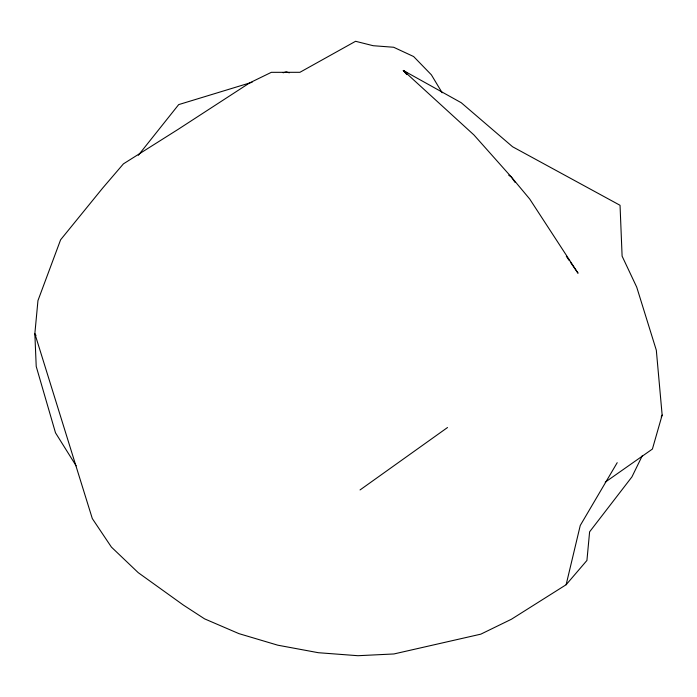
<?xml version="1.0" encoding="UTF-8"?>
<svg xmlns="http://www.w3.org/2000/svg" width="697" height="697" viewBox="0 0 697 697"><rect width="100%" height="100%" fill="white"/><g stroke="black" fill="none" stroke-linecap="round" stroke-linejoin="round"><path stroke-width="1.05" d="M442.177 92.788L431.365 74.814L413.635 56.544L393.657 47.257L373.156 45.706L355.575 41.289L299.919 72.305L271.333 72.331L249.692 82.882L178.118 129.363L123.413 163.865L102.616 188.146L60.604 239.794L37.952 300.607L34.85 333.654L92.309 518.568L111.415 547.093L138.224 572.655L183.337 605.048L204.578 618.858L238.958 633.643L277.772 645.187L318.372 652.714L357.988 655.711L393.918 653.96L480.817 634.157L511.424 619.241L566.13 584.731L580.252 525.477L617.202 462.686M406.821 74.562L403.284 70.449L461.248 102.729L512.574 146.753L620.042 205.293L622.107 256.156L636.727 287.164L656.321 350.234L662.15 415.063L652.409 449.051L605.223 482.185M642.32 455.638L631.935 476.887L589.61 531.828L586.926 560.458L566.13 584.731M661.209 416.998L662.15 415.063M138.302 155.318L178.676 104.611L252.122 82.237M360.044 489.947L447.518 427.522M283.156 72.793L286.258 71.843L289.281 72.836M406.839 72.836L403.284 70.449L473.943 134.957L511.389 177.064L529.72 199.037L578.057 273.233L570.651 262.542M508.723 175.2L511.389 177.064L515.1 182.405M566.33 256.313L569.414 260.765M36.017 335.475L34.85 333.654L36.218 366.439L55.499 432.811L76.147 465.831"/></g></svg>
